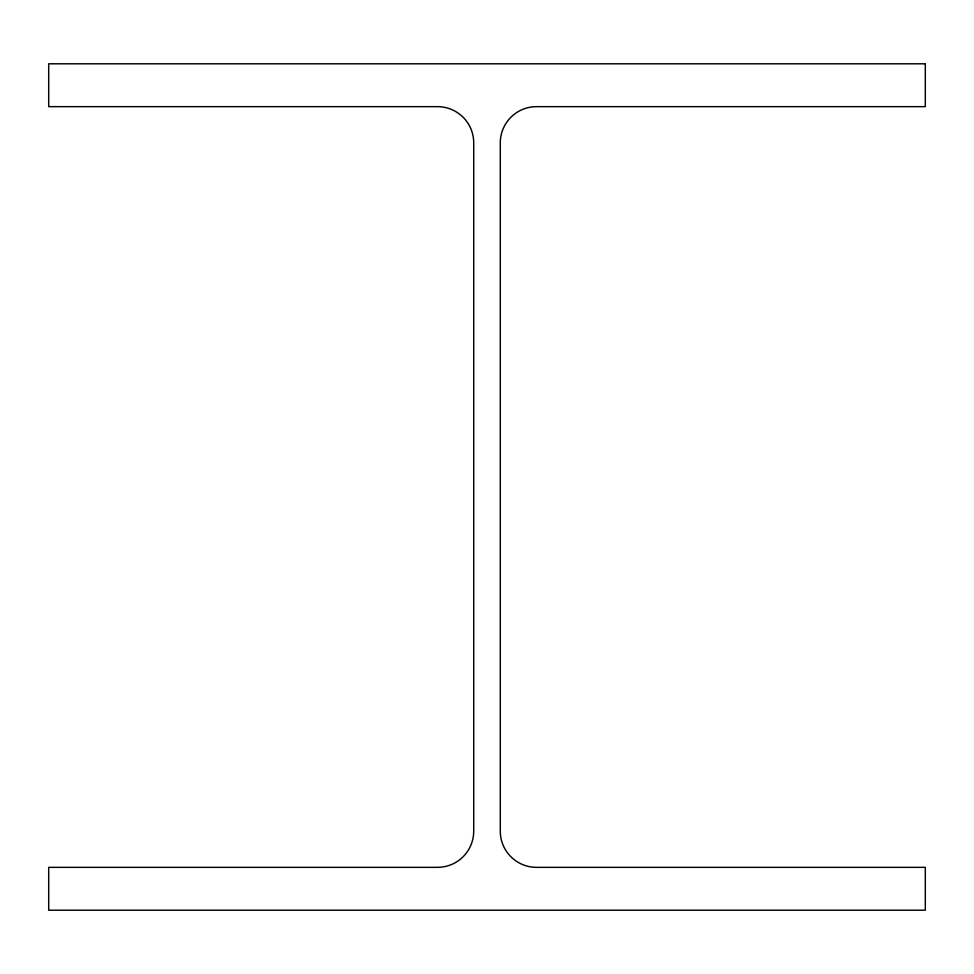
<?xml version="1.0" encoding="UTF-8"?>
<svg xmlns="http://www.w3.org/2000/svg" width="974" height="974" viewBox="0 0 974 974"><rect width="100%" height="100%" fill="white"/><g stroke="black" fill="none" stroke-linecap="round" stroke-linejoin="round"><path stroke-width="1.46" d="M925.3 63.797L48.7 63.797L48.7 106.653L437.496 106.653A36.221 36.221 0 0 1 473.717 142.886L473.717 831.114A36.221 36.221 0 0 1 437.496 867.347L48.7 867.347L48.7 910.203L925.3 910.203L925.3 867.347L536.504 867.347A36.221 36.221 0 0 1 500.283 831.114L500.283 142.886A36.221 36.221 0 0 1 536.504 106.653L925.3 106.653L925.3 63.797"/></g></svg>
